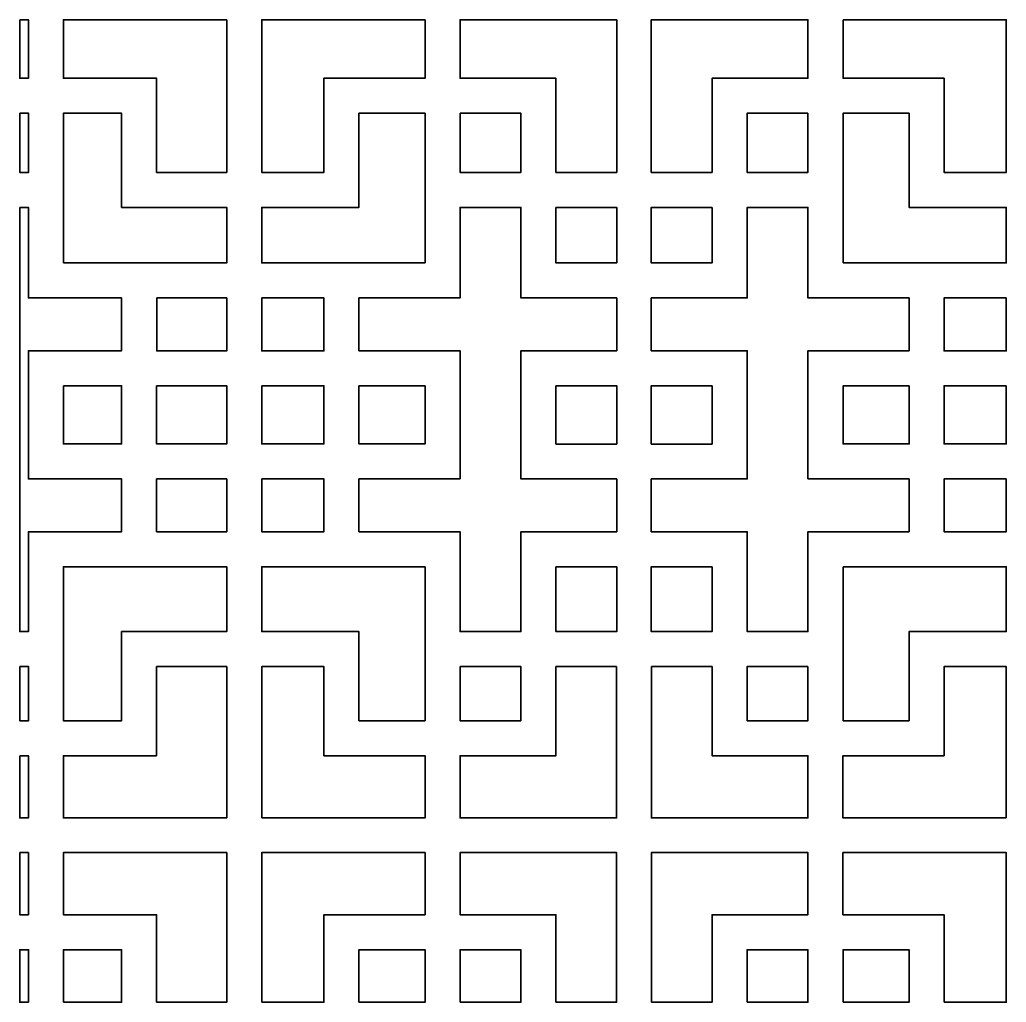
# Model space of a CAD drawing. Header units: centimetres. Extents: x 24 to 482, y -156 to 120.
# Drawn here: x 143.6 to 194.4, y -156 to -105.5 of the extents above; entities that cross this region are included whole.
import ezdxf

# ---------------------------------------------------------------- set-up
doc = ezdxf.new("R2010")
doc.units = ezdxf.units.CM
doc.header["$MEASUREMENT"] = 0
doc.layers.add('layer 1', color=7, linetype='Continuous')

msp = doc.modelspace()

# ---------------------------------------------------------------- linework, layer by layer
at = {"layer": 'layer 1', "color": 250, "lineweight": 35}
for points, knots in [([(143.58582, -105.45754), (143.58582, -105.45754), (144.03582, -105.45754), (144.03582, -105.45754), (144.03582, -105.45754), (144.03582, -105.45754), (144.03582, -108.46754), (144.03582, -108.46754), (144.03582, -108.46754), (144.03582, -108.46754), (143.58582, -108.46754), (143.58582, -108.46754), (143.58582, -108.46754), (143.58582, -108.46754), (143.58582, -105.45754), (143.58582, -105.45754)], [0, 0, 0, 0, 0.2, 0.2, 0.2, 0.2, 0.4, 0.4, 0.4, 0.4, 0.6, 0.6, 0.6, 0.6, 1, 1, 1, 1]), ([(154.24081, -105.45754), (154.24081, -105.45754), (145.83582, -105.45754), (145.83582, -105.45754), (145.83582, -105.45754), (145.83582, -105.45754), (145.83582, -108.46754), (145.83582, -108.46754), (145.83582, -108.46754), (145.83582, -108.46754), (150.62832, -108.46754), (150.62832, -108.46754), (150.62832, -108.46754), (150.62832, -108.46754), (150.62832, -113.31254), (150.62832, -113.31254), (150.62832, -113.31254), (150.62832, -113.31254), (154.24081, -113.31254), (154.24081, -113.31254), (154.24081, -113.31254), (154.24081, -113.31254), (154.24081, -105.45754), (154.24081, -105.45754)], [0, 0, 0, 0, 0.14285714, 0.14285714, 0.14285714, 0.14285714, 0.28571429, 0.28571429, 0.28571429, 0.28571429, 0.42857143, 0.42857143, 0.42857143, 0.42857143, 0.57142857, 0.57142857, 0.57142857, 0.57142857, 0.71428571, 0.71428571, 0.71428571, 0.71428571, 1, 1, 1, 1]), ([(164.44582, -105.45754), (164.44582, -105.45754), (164.44582, -108.46754), (164.44582, -108.46754), (164.44582, -108.46754), (164.44582, -108.46754), (159.24331, -108.46754), (159.24331, -108.46754), (159.24331, -108.46754), (159.24331, -108.46754), (159.24331, -113.31254), (159.24331, -113.31254), (159.24331, -113.31254), (159.24331, -113.31254), (156.04332, -113.31254), (156.04332, -113.31254), (156.04332, -113.31254), (156.04332, -113.31254), (156.04332, -105.45754), (156.04332, -105.45754), (156.04332, -105.45754), (156.04332, -105.45754), (164.44582, -105.45754), (164.44582, -105.45754)], [0, 0, 0, 0, 0.14285714, 0.14285714, 0.14285714, 0.14285714, 0.28571429, 0.28571429, 0.28571429, 0.28571429, 0.42857143, 0.42857143, 0.42857143, 0.42857143, 0.57142857, 0.57142857, 0.57142857, 0.57142857, 0.71428571, 0.71428571, 0.71428571, 0.71428571, 1, 1, 1, 1]), ([(174.31082, -113.31254), (174.31082, -113.31254), (171.18082, -113.31254), (171.18082, -113.31254), (171.18082, -113.31254), (171.18082, -113.31254), (171.18082, -108.46754), (171.18082, -108.46754), (171.18082, -108.46754), (171.18082, -108.46754), (166.24832, -108.46754), (166.24832, -108.46754), (166.24832, -108.46754), (166.24832, -108.46754), (166.24832, -105.45754), (166.24832, -105.45754), (166.24832, -105.45754), (166.24832, -105.45754), (174.31082, -105.45754), (174.31082, -105.45754), (174.31082, -105.45754), (174.31082, -105.45754), (174.31082, -113.31254), (174.31082, -113.31254)], [0, 0, 0, 0, 0.14285714, 0.14285714, 0.14285714, 0.14285714, 0.28571429, 0.28571429, 0.28571429, 0.28571429, 0.42857143, 0.42857143, 0.42857143, 0.42857143, 0.57142857, 0.57142857, 0.57142857, 0.57142857, 0.71428571, 0.71428571, 0.71428571, 0.71428571, 1, 1, 1, 1]), ([(176.09082, -113.31254), (176.09082, -113.31254), (179.22082, -113.31254), (179.22082, -113.31254), (179.22082, -113.31254), (179.22082, -113.31254), (179.22082, -108.46754), (179.22082, -108.46754), (179.22082, -108.46754), (179.22082, -108.46754), (184.15332, -108.46754), (184.15332, -108.46754), (184.15332, -108.46754), (184.15332, -108.46754), (184.15332, -105.45754), (184.15332, -105.45754), (184.15332, -105.45754), (184.15332, -105.45754), (176.09082, -105.45754), (176.09082, -105.45754), (176.09082, -105.45754), (176.09082, -105.45754), (176.09082, -113.31254), (176.09082, -113.31254)], [0, 0, 0, 0, 0.14285714, 0.14285714, 0.14285714, 0.14285714, 0.28571429, 0.28571429, 0.28571429, 0.28571429, 0.42857143, 0.42857143, 0.42857143, 0.42857143, 0.57142857, 0.57142857, 0.57142857, 0.57142857, 0.71428571, 0.71428571, 0.71428571, 0.71428571, 1, 1, 1, 1]), ([(185.95582, -105.45754), (185.95582, -105.45754), (185.95582, -108.46754), (185.95582, -108.46754), (185.95582, -108.46754), (185.95582, -108.46754), (191.15832, -108.46754), (191.15832, -108.46754), (191.15832, -108.46754), (191.15832, -108.46754), (191.15832, -113.31254), (191.15832, -113.31254), (191.15832, -113.31254), (191.15832, -113.31254), (194.35832, -113.31254), (194.35832, -113.31254), (194.35832, -113.31254), (194.35832, -113.31254), (194.35832, -105.45754), (194.35832, -105.45754), (194.35832, -105.45754), (194.35832, -105.45754), (185.95582, -105.45754), (185.95582, -105.45754)], [0, 0, 0, 0, 0.14285714, 0.14285714, 0.14285714, 0.14285714, 0.28571429, 0.28571429, 0.28571429, 0.28571429, 0.42857143, 0.42857143, 0.42857143, 0.42857143, 0.57142857, 0.57142857, 0.57142857, 0.57142857, 0.71428571, 0.71428571, 0.71428571, 0.71428571, 1, 1, 1, 1]), ([(143.58582, -110.26754), (143.58582, -110.26754), (144.03832, -110.26754), (144.03832, -110.26754), (144.03832, -110.26754), (144.03832, -110.26754), (144.03832, -113.31254), (144.03832, -113.31254), (144.03832, -113.31254), (144.03832, -113.31254), (143.58582, -113.31254), (143.58582, -113.31254), (143.58582, -113.31254), (143.58582, -113.31254), (143.58582, -110.26754), (143.58582, -110.26754)], [0, 0, 0, 0, 0.2, 0.2, 0.2, 0.2, 0.4, 0.4, 0.4, 0.4, 0.6, 0.6, 0.6, 0.6, 1, 1, 1, 1]), ([(145.83582, -117.97004), (145.83582, -117.97004), (145.83582, -110.26754), (145.83582, -110.26754), (145.83582, -110.26754), (145.83582, -110.26754), (148.83082, -110.26754), (148.83082, -110.26754), (148.83082, -110.26754), (148.83082, -110.26754), (148.83082, -115.11254), (148.83082, -115.11254), (148.83082, -115.11254), (148.83082, -115.11254), (154.24332, -115.11254), (154.24332, -115.11254), (154.24332, -115.11254), (154.24332, -115.11254), (154.24332, -117.97004), (154.24332, -117.97004), (154.24332, -117.97004), (154.24332, -117.97004), (145.83582, -117.97004), (145.83582, -117.97004)], [0, 0, 0, 0, 0.14285714, 0.14285714, 0.14285714, 0.14285714, 0.28571429, 0.28571429, 0.28571429, 0.28571429, 0.42857143, 0.42857143, 0.42857143, 0.42857143, 0.57142857, 0.57142857, 0.57142857, 0.57142857, 0.71428571, 0.71428571, 0.71428571, 0.71428571, 1, 1, 1, 1]), ([(164.44582, -117.97004), (164.44582, -117.97004), (164.44582, -110.26504), (164.44582, -110.26504), (164.44582, -110.26504), (164.44582, -110.26504), (161.04332, -110.26504), (161.04332, -110.26504), (161.04332, -110.26504), (161.04332, -110.26504), (161.04332, -115.11504), (161.04332, -115.11504), (161.04332, -115.11504), (161.04332, -115.11504), (156.04332, -115.11004), (156.04332, -115.11004), (156.04332, -115.11004), (156.04332, -115.11004), (156.04332, -117.97004), (156.04332, -117.97004), (156.04332, -117.97004), (156.04332, -117.97004), (164.44582, -117.97004), (164.44582, -117.97004)], [0, 0, 0, 0, 0.14285714, 0.14285714, 0.14285714, 0.14285714, 0.28571429, 0.28571429, 0.28571429, 0.28571429, 0.42857143, 0.42857143, 0.42857143, 0.42857143, 0.57142857, 0.57142857, 0.57142857, 0.57142857, 0.71428571, 0.71428571, 0.71428571, 0.71428571, 1, 1, 1, 1]), ([(166.24832, -110.26754), (166.24832, -110.26754), (169.38082, -110.26754), (169.38082, -110.26754), (169.38082, -110.26754), (169.38082, -110.26754), (169.38082, -113.31254), (169.38082, -113.31254), (169.38082, -113.31254), (169.38082, -113.31254), (166.24832, -113.31254), (166.24832, -113.31254), (166.24832, -113.31254), (166.24832, -113.31254), (166.24832, -110.26754), (166.24832, -110.26754)], [0, 0, 0, 0, 0.2, 0.2, 0.2, 0.2, 0.4, 0.4, 0.4, 0.4, 0.6, 0.6, 0.6, 0.6, 1, 1, 1, 1]), ([(184.15332, -110.26754), (184.15332, -110.26754), (181.02082, -110.26754), (181.02082, -110.26754), (181.02082, -110.26754), (181.02082, -110.26754), (181.02082, -113.31254), (181.02082, -113.31254), (181.02082, -113.31254), (181.02082, -113.31254), (184.15332, -113.31254), (184.15332, -113.31254), (184.15332, -113.31254), (184.15332, -113.31254), (184.15332, -110.26754), (184.15332, -110.26754)], [0, 0, 0, 0, 0.2, 0.2, 0.2, 0.2, 0.4, 0.4, 0.4, 0.4, 0.6, 0.6, 0.6, 0.6, 1, 1, 1, 1]), ([(185.95582, -117.97004), (185.95582, -117.97004), (185.95582, -110.26504), (185.95582, -110.26504), (185.95582, -110.26504), (185.95582, -110.26504), (189.35832, -110.26504), (189.35832, -110.26504), (189.35832, -110.26504), (189.35832, -110.26504), (189.35832, -115.11504), (189.35832, -115.11504), (189.35832, -115.11504), (189.35832, -115.11504), (194.35832, -115.11004), (194.35832, -115.11004), (194.35832, -115.11004), (194.35832, -115.11004), (194.35832, -117.97004), (194.35832, -117.97004), (194.35832, -117.97004), (194.35832, -117.97004), (185.95582, -117.97004), (185.95582, -117.97004)], [0, 0, 0, 0, 0.14285714, 0.14285714, 0.14285714, 0.14285714, 0.28571429, 0.28571429, 0.28571429, 0.28571429, 0.42857143, 0.42857143, 0.42857143, 0.42857143, 0.57142857, 0.57142857, 0.57142857, 0.57142857, 0.71428571, 0.71428571, 0.71428571, 0.71428571, 1, 1, 1, 1]), ([(143.58582, -115.11004), (143.58582, -115.11004), (144.03582, -115.11004), (144.03582, -115.11004), (144.03582, -115.11004), (144.03582, -115.11004), (144.03582, -119.77004), (144.03582, -119.77004), (144.03582, -119.77004), (144.03582, -119.77004), (148.83082, -119.77004), (148.83082, -119.77004), (148.83082, -119.77004), (148.83082, -119.77004), (148.83082, -122.49004), (148.83082, -122.49004), (148.83082, -122.49004), (148.83082, -122.49004), (144.03582, -122.49004), (144.03582, -122.49004), (144.03582, -122.49004), (144.03582, -122.49004), (144.03582, -129.08504), (144.03582, -129.08504), (144.03582, -129.08504), (144.03582, -129.08504), (148.83082, -129.08504), (148.83082, -129.08504), (148.83082, -129.08504), (148.83082, -129.08504), (148.83082, -131.79754), (148.83082, -131.79754), (148.83082, -131.79754), (148.83082, -131.79754), (144.03582, -131.79754), (144.03582, -131.79754), (144.03582, -131.79754), (144.03582, -131.79754), (144.03582, -136.93504), (144.03582, -136.93504), (144.03582, -136.93504), (144.03582, -136.93504), (143.58582, -136.93504), (143.58582, -136.93504), (143.58582, -136.93504), (143.58582, -136.93504), (143.58582, -115.11004), (143.58582, -115.11004)], [0, 0, 0, 0, 0.07692308, 0.07692308, 0.07692308, 0.07692308, 0.15384615, 0.15384615, 0.15384615, 0.15384615, 0.23076923, 0.23076923, 0.23076923, 0.23076923, 0.30769231, 0.30769231, 0.30769231, 0.30769231, 0.38461538, 0.38461538, 0.38461538, 0.38461538, 0.46153846, 0.46153846, 0.46153846, 0.46153846, 0.53846154, 0.53846154, 0.53846154, 0.53846154, 0.61538462, 0.61538462, 0.61538462, 0.61538462, 0.69230769, 0.69230769, 0.69230769, 0.69230769, 0.76923077, 0.76923077, 0.76923077, 0.76923077, 0.84615385, 0.84615385, 0.84615385, 0.84615385, 1, 1, 1, 1]), ([(166.24832, -129.08504), (166.24832, -129.08504), (166.24832, -122.49004), (166.24832, -122.49004), (166.24832, -122.49004), (166.24832, -122.49004), (161.04332, -122.49004), (161.04332, -122.49004), (161.04332, -122.49004), (161.04332, -122.49004), (161.04332, -119.76754), (161.04332, -119.76754), (161.04332, -119.76754), (161.04332, -119.76754), (166.24832, -119.77004), (166.24832, -119.77004), (166.24832, -119.77004), (166.24832, -119.77004), (166.24832, -115.11004), (166.24832, -115.11004), (166.24832, -115.11004), (166.24832, -115.11004), (169.37582, -115.11004), (169.37582, -115.11004), (169.37582, -115.11004), (169.37582, -115.11004), (169.37582, -119.77004), (169.37582, -119.77004), (169.37582, -119.77004), (169.37582, -119.77004), (174.31082, -119.76754), (174.31082, -119.76754), (174.31082, -119.76754), (174.31082, -119.76754), (174.31082, -122.49004), (174.31082, -122.49004), (174.31082, -122.49004), (174.31082, -122.49004), (169.37582, -122.49004), (169.37582, -122.49004), (169.37582, -122.49004), (169.37582, -122.49004), (169.37582, -129.08504), (169.37582, -129.08504), (169.37582, -129.08504), (169.37582, -129.08504), (174.31082, -129.08504), (174.31082, -129.08504), (174.31082, -129.08504), (174.31082, -129.08504), (174.31082, -131.79754), (174.31082, -131.79754), (174.31082, -131.79754), (174.31082, -131.79754), (169.37582, -131.79754), (169.37582, -131.79754), (169.37582, -131.79754), (169.37582, -131.79754), (169.37582, -136.93254), (169.37582, -136.93254), (169.37582, -136.93254), (169.37582, -136.93254), (166.24832, -136.93254), (166.24832, -136.93254), (166.24832, -136.93254), (166.24832, -136.93254), (166.24832, -131.79754), (166.24832, -131.79754), (166.24832, -131.79754), (166.24832, -131.79754), (161.04332, -131.79754), (161.04332, -131.79754), (161.04332, -131.79754), (161.04332, -131.79754), (161.04332, -129.08504), (161.04332, -129.08504), (161.04332, -129.08504), (161.04332, -129.08504), (166.24832, -129.08504), (166.24832, -129.08504)], [0, 0, 0, 0, 0.04761905, 0.04761905, 0.04761905, 0.04761905, 0.0952381, 0.0952381, 0.0952381, 0.0952381, 0.14285714, 0.14285714, 0.14285714, 0.14285714, 0.19047619, 0.19047619, 0.19047619, 0.19047619, 0.23809524, 0.23809524, 0.23809524, 0.23809524, 0.28571429, 0.28571429, 0.28571429, 0.28571429, 0.33333333, 0.33333333, 0.33333333, 0.33333333, 0.38095238, 0.38095238, 0.38095238, 0.38095238, 0.42857143, 0.42857143, 0.42857143, 0.42857143, 0.47619048, 0.47619048, 0.47619048, 0.47619048, 0.52380952, 0.52380952, 0.52380952, 0.52380952, 0.57142857, 0.57142857, 0.57142857, 0.57142857, 0.61904762, 0.61904762, 0.61904762, 0.61904762, 0.66666667, 0.66666667, 0.66666667, 0.66666667, 0.71428571, 0.71428571, 0.71428571, 0.71428571, 0.76190476, 0.76190476, 0.76190476, 0.76190476, 0.80952381, 0.80952381, 0.80952381, 0.80952381, 0.85714286, 0.85714286, 0.85714286, 0.85714286, 0.9047619, 0.9047619, 0.9047619, 0.9047619, 1, 1, 1, 1]), ([(171.17832, -115.11504), (171.17832, -115.11504), (174.31082, -115.11504), (174.31082, -115.11504), (174.31082, -115.11504), (174.31082, -115.11504), (174.31082, -117.97254), (174.31082, -117.97254), (174.31082, -117.97254), (174.31082, -117.97254), (171.17832, -117.97254), (171.17832, -117.97254), (171.17832, -117.97254), (171.17832, -117.97254), (171.17832, -115.11504), (171.17832, -115.11504)], [0, 0, 0, 0, 0.2, 0.2, 0.2, 0.2, 0.4, 0.4, 0.4, 0.4, 0.6, 0.6, 0.6, 0.6, 1, 1, 1, 1]), ([(184.15332, -129.08504), (184.15332, -129.08504), (184.15332, -122.49004), (184.15332, -122.49004), (184.15332, -122.49004), (184.15332, -122.49004), (189.35832, -122.49004), (189.35832, -122.49004), (189.35832, -122.49004), (189.35832, -122.49004), (189.35832, -119.76754), (189.35832, -119.76754), (189.35832, -119.76754), (189.35832, -119.76754), (184.15332, -119.77004), (184.15332, -119.77004), (184.15332, -119.77004), (184.15332, -119.77004), (184.15332, -115.11004), (184.15332, -115.11004), (184.15332, -115.11004), (184.15332, -115.11004), (181.02582, -115.11004), (181.02582, -115.11004), (181.02582, -115.11004), (181.02582, -115.11004), (181.02582, -119.77004), (181.02582, -119.77004), (181.02582, -119.77004), (181.02582, -119.77004), (176.09082, -119.76754), (176.09082, -119.76754), (176.09082, -119.76754), (176.09082, -119.76754), (176.09082, -122.49004), (176.09082, -122.49004), (176.09082, -122.49004), (176.09082, -122.49004), (181.02582, -122.49004), (181.02582, -122.49004), (181.02582, -122.49004), (181.02582, -122.49004), (181.02582, -129.08504), (181.02582, -129.08504), (181.02582, -129.08504), (181.02582, -129.08504), (176.09082, -129.08504), (176.09082, -129.08504), (176.09082, -129.08504), (176.09082, -129.08504), (176.09082, -131.79754), (176.09082, -131.79754), (176.09082, -131.79754), (176.09082, -131.79754), (181.02582, -131.79754), (181.02582, -131.79754), (181.02582, -131.79754), (181.02582, -131.79754), (181.02582, -136.93254), (181.02582, -136.93254), (181.02582, -136.93254), (181.02582, -136.93254), (184.15332, -136.93254), (184.15332, -136.93254), (184.15332, -136.93254), (184.15332, -136.93254), (184.15332, -131.79754), (184.15332, -131.79754), (184.15332, -131.79754), (184.15332, -131.79754), (189.35832, -131.79754), (189.35832, -131.79754), (189.35832, -131.79754), (189.35832, -131.79754), (189.35832, -129.08504), (189.35832, -129.08504), (189.35832, -129.08504), (189.35832, -129.08504), (184.15332, -129.08504), (184.15332, -129.08504)], [0, 0, 0, 0, 0.04761905, 0.04761905, 0.04761905, 0.04761905, 0.0952381, 0.0952381, 0.0952381, 0.0952381, 0.14285714, 0.14285714, 0.14285714, 0.14285714, 0.19047619, 0.19047619, 0.19047619, 0.19047619, 0.23809524, 0.23809524, 0.23809524, 0.23809524, 0.28571429, 0.28571429, 0.28571429, 0.28571429, 0.33333333, 0.33333333, 0.33333333, 0.33333333, 0.38095238, 0.38095238, 0.38095238, 0.38095238, 0.42857143, 0.42857143, 0.42857143, 0.42857143, 0.47619048, 0.47619048, 0.47619048, 0.47619048, 0.52380952, 0.52380952, 0.52380952, 0.52380952, 0.57142857, 0.57142857, 0.57142857, 0.57142857, 0.61904762, 0.61904762, 0.61904762, 0.61904762, 0.66666667, 0.66666667, 0.66666667, 0.66666667, 0.71428571, 0.71428571, 0.71428571, 0.71428571, 0.76190476, 0.76190476, 0.76190476, 0.76190476, 0.80952381, 0.80952381, 0.80952381, 0.80952381, 0.85714286, 0.85714286, 0.85714286, 0.85714286, 0.9047619, 0.9047619, 0.9047619, 0.9047619, 1, 1, 1, 1]), ([(179.22082, -115.11504), (179.22082, -115.11504), (176.09082, -115.11504), (176.09082, -115.11504), (176.09082, -115.11504), (176.09082, -115.11504), (176.09082, -117.97254), (176.09082, -117.97254), (176.09082, -117.97254), (176.09082, -117.97254), (179.22082, -117.97254), (179.22082, -117.97254), (179.22082, -117.97254), (179.22082, -117.97254), (179.22082, -115.11504), (179.22082, -115.11504)], [0, 0, 0, 0, 0.2, 0.2, 0.2, 0.2, 0.4, 0.4, 0.4, 0.4, 0.6, 0.6, 0.6, 0.6, 1, 1, 1, 1]), ([(150.63332, -119.76754), (150.63332, -119.76754), (154.24081, -119.76754), (154.24081, -119.76754), (154.24081, -119.76754), (154.24081, -119.76754), (154.24081, -122.49254), (154.24081, -122.49254), (154.24081, -122.49254), (154.24081, -122.49254), (150.63332, -122.49254), (150.63332, -122.49254), (150.63332, -122.49254), (150.63332, -122.49254), (150.63332, -119.76754), (150.63332, -119.76754)], [0, 0, 0, 0, 0.2, 0.2, 0.2, 0.2, 0.4, 0.4, 0.4, 0.4, 0.6, 0.6, 0.6, 0.6, 1, 1, 1, 1]), ([(156.04332, -119.77004), (156.04332, -119.77004), (159.24331, -119.77004), (159.24331, -119.77004), (159.24331, -119.77004), (159.24331, -119.77004), (159.24331, -122.49254), (159.24331, -122.49254), (159.24331, -122.49254), (159.24331, -122.49254), (156.04332, -122.49254), (156.04332, -122.49254), (156.04332, -122.49254), (156.04332, -122.49254), (156.04332, -119.77004), (156.04332, -119.77004)], [0, 0, 0, 0, 0.2, 0.2, 0.2, 0.2, 0.4, 0.4, 0.4, 0.4, 0.6, 0.6, 0.6, 0.6, 1, 1, 1, 1]), ([(194.35832, -119.77004), (194.35832, -119.77004), (191.15832, -119.77004), (191.15832, -119.77004), (191.15832, -119.77004), (191.15832, -119.77004), (191.15832, -122.49254), (191.15832, -122.49254), (191.15832, -122.49254), (191.15832, -122.49254), (194.35832, -122.49254), (194.35832, -122.49254), (194.35832, -122.49254), (194.35832, -122.49254), (194.35832, -119.77004), (194.35832, -119.77004)], [0, 0, 0, 0, 0.2, 0.2, 0.2, 0.2, 0.4, 0.4, 0.4, 0.4, 0.6, 0.6, 0.6, 0.6, 1, 1, 1, 1]), ([(145.83582, -124.29254), (145.83582, -124.29254), (148.83082, -124.29254), (148.83082, -124.29254), (148.83082, -124.29254), (148.83082, -124.29254), (148.83082, -127.28504), (148.83082, -127.28504), (148.83082, -127.28504), (148.83082, -127.28504), (145.83582, -127.28504), (145.83582, -127.28504), (145.83582, -127.28504), (145.83582, -127.28504), (145.83582, -124.29254), (145.83582, -124.29254)], [0, 0, 0, 0, 0.2, 0.2, 0.2, 0.2, 0.4, 0.4, 0.4, 0.4, 0.6, 0.6, 0.6, 0.6, 1, 1, 1, 1]), ([(150.63082, -124.29004), (150.63082, -124.29004), (154.24081, -124.29004), (154.24081, -124.29004), (154.24081, -124.29004), (154.24081, -124.29004), (154.24081, -127.28504), (154.24081, -127.28504), (154.24081, -127.28504), (154.24081, -127.28504), (150.63082, -127.28504), (150.63082, -127.28504), (150.63082, -127.28504), (150.63082, -127.28504), (150.63082, -124.29004), (150.63082, -124.29004)], [0, 0, 0, 0, 0.2, 0.2, 0.2, 0.2, 0.4, 0.4, 0.4, 0.4, 0.6, 0.6, 0.6, 0.6, 1, 1, 1, 1]), ([(156.04332, -124.29004), (156.04332, -124.29004), (159.24331, -124.29004), (159.24331, -124.29004), (159.24331, -124.29004), (159.24331, -124.29004), (159.24331, -127.28504), (159.24331, -127.28504), (159.24331, -127.28504), (159.24331, -127.28504), (156.04332, -127.28504), (156.04332, -127.28504), (156.04332, -127.28504), (156.04332, -127.28504), (156.04332, -124.29004), (156.04332, -124.29004)], [0, 0, 0, 0, 0.2, 0.2, 0.2, 0.2, 0.4, 0.4, 0.4, 0.4, 0.6, 0.6, 0.6, 0.6, 1, 1, 1, 1]), ([(161.03832, -124.29504), (161.03832, -124.29504), (164.44582, -124.29504), (164.44582, -124.29504), (164.44582, -124.29504), (164.44582, -124.29504), (164.44582, -127.28504), (164.44582, -127.28504), (164.44582, -127.28504), (164.44582, -127.28504), (161.03832, -127.28504), (161.03832, -127.28504), (161.03832, -127.28504), (161.03832, -127.28504), (161.03832, -124.29504), (161.03832, -124.29504)], [0, 0, 0, 0, 0.2, 0.2, 0.2, 0.2, 0.4, 0.4, 0.4, 0.4, 0.6, 0.6, 0.6, 0.6, 1, 1, 1, 1]), ([(171.18082, -124.29004), (171.18082, -124.29004), (174.31082, -124.29004), (174.31082, -124.29004), (174.31082, -124.29004), (174.31082, -124.29004), (174.31082, -127.28754), (174.31082, -127.28754), (174.31082, -127.28754), (174.31082, -127.28754), (171.18082, -127.28754), (171.18082, -127.28754), (171.18082, -127.28754), (171.18082, -127.28754), (171.18082, -124.29004), (171.18082, -124.29004)], [0, 0, 0, 0, 0.2, 0.2, 0.2, 0.2, 0.4, 0.4, 0.4, 0.4, 0.6, 0.6, 0.6, 0.6, 1, 1, 1, 1]), ([(179.22082, -124.29004), (179.22082, -124.29004), (176.08832, -124.29004), (176.08832, -124.29004), (176.08832, -124.29004), (176.08832, -124.29004), (176.08832, -127.28754), (176.08832, -127.28754), (176.08832, -127.28754), (176.08832, -127.28754), (179.22082, -127.28754), (179.22082, -127.28754), (179.22082, -127.28754), (179.22082, -127.28754), (179.22082, -124.29004), (179.22082, -124.29004)], [0, 0, 0, 0, 0.2, 0.2, 0.2, 0.2, 0.4, 0.4, 0.4, 0.4, 0.6, 0.6, 0.6, 0.6, 1, 1, 1, 1]), ([(189.36332, -124.29504), (189.36332, -124.29504), (185.95582, -124.29504), (185.95582, -124.29504), (185.95582, -124.29504), (185.95582, -124.29504), (185.95582, -127.28504), (185.95582, -127.28504), (185.95582, -127.28504), (185.95582, -127.28504), (189.36332, -127.28504), (189.36332, -127.28504), (189.36332, -127.28504), (189.36332, -127.28504), (189.36332, -124.29504), (189.36332, -124.29504)], [0, 0, 0, 0, 0.2, 0.2, 0.2, 0.2, 0.4, 0.4, 0.4, 0.4, 0.6, 0.6, 0.6, 0.6, 1, 1, 1, 1]), ([(194.35832, -124.29004), (194.35832, -124.29004), (191.15832, -124.29004), (191.15832, -124.29004), (191.15832, -124.29004), (191.15832, -124.29004), (191.15832, -127.28504), (191.15832, -127.28504), (191.15832, -127.28504), (191.15832, -127.28504), (194.35832, -127.28504), (194.35832, -127.28504), (194.35832, -127.28504), (194.35832, -127.28504), (194.35832, -124.29004), (194.35832, -124.29004)], [0, 0, 0, 0, 0.2, 0.2, 0.2, 0.2, 0.4, 0.4, 0.4, 0.4, 0.6, 0.6, 0.6, 0.6, 1, 1, 1, 1]), ([(150.62832, -129.08504), (150.62832, -129.08504), (154.24081, -129.08504), (154.24081, -129.08504), (154.24081, -129.08504), (154.24081, -129.08504), (154.24081, -131.79754), (154.24081, -131.79754), (154.24081, -131.79754), (154.24081, -131.79754), (150.62832, -131.79754), (150.62832, -131.79754), (150.62832, -131.79754), (150.62832, -131.79754), (150.62832, -129.08504), (150.62832, -129.08504)], [0, 0, 0, 0, 0.2, 0.2, 0.2, 0.2, 0.4, 0.4, 0.4, 0.4, 0.6, 0.6, 0.6, 0.6, 1, 1, 1, 1]), ([(156.04332, -129.08504), (156.04332, -129.08504), (159.24331, -129.08504), (159.24331, -129.08504), (159.24331, -129.08504), (159.24331, -129.08504), (159.24331, -131.79754), (159.24331, -131.79754), (159.24331, -131.79754), (159.24331, -131.79754), (156.04332, -131.79754), (156.04332, -131.79754), (156.04332, -131.79754), (156.04332, -131.79754), (156.04332, -129.08504), (156.04332, -129.08504)], [0, 0, 0, 0, 0.2, 0.2, 0.2, 0.2, 0.4, 0.4, 0.4, 0.4, 0.6, 0.6, 0.6, 0.6, 1, 1, 1, 1]), ([(194.35832, -129.08504), (194.35832, -129.08504), (191.15832, -129.08504), (191.15832, -129.08504), (191.15832, -129.08504), (191.15832, -129.08504), (191.15832, -131.79754), (191.15832, -131.79754), (191.15832, -131.79754), (191.15832, -131.79754), (194.35832, -131.79754), (194.35832, -131.79754), (194.35832, -131.79754), (194.35832, -131.79754), (194.35832, -129.08504), (194.35832, -129.08504)], [0, 0, 0, 0, 0.2, 0.2, 0.2, 0.2, 0.4, 0.4, 0.4, 0.4, 0.6, 0.6, 0.6, 0.6, 1, 1, 1, 1]), ([(148.83082, -136.93504), (148.83082, -136.93504), (148.83082, -141.52504), (148.83082, -141.52504), (148.83082, -141.52504), (148.83082, -141.52504), (145.83582, -141.52504), (145.83582, -141.52504), (145.83582, -141.52504), (145.83582, -141.52504), (145.83582, -133.60004), (145.83582, -133.60004), (145.83582, -133.60004), (145.83582, -133.60004), (154.24081, -133.60004), (154.24081, -133.60004), (154.24081, -133.60004), (154.24081, -133.60004), (154.24081, -136.93504), (154.24081, -136.93504), (154.24081, -136.93504), (154.24081, -136.93504), (148.83082, -136.93504), (148.83082, -136.93504)], [0, 0, 0, 0, 0.14285714, 0.14285714, 0.14285714, 0.14285714, 0.28571429, 0.28571429, 0.28571429, 0.28571429, 0.42857143, 0.42857143, 0.42857143, 0.42857143, 0.57142857, 0.57142857, 0.57142857, 0.57142857, 0.71428571, 0.71428571, 0.71428571, 0.71428571, 1, 1, 1, 1]), ([(164.44582, -133.60004), (164.44582, -133.60004), (156.04332, -133.60004), (156.04332, -133.60004), (156.04332, -133.60004), (156.04332, -133.60004), (156.04332, -136.93504), (156.04332, -136.93504), (156.04332, -136.93504), (156.04332, -136.93504), (161.04332, -136.93504), (161.04332, -136.93504), (161.04332, -136.93504), (161.04332, -136.93504), (161.04332, -141.52504), (161.04332, -141.52504), (161.04332, -141.52504), (161.04332, -141.52504), (164.44582, -141.52504), (164.44582, -141.52504), (164.44582, -141.52504), (164.44582, -141.52504), (164.44582, -133.60004), (164.44582, -133.60004)], [0, 0, 0, 0, 0.14285714, 0.14285714, 0.14285714, 0.14285714, 0.28571429, 0.28571429, 0.28571429, 0.28571429, 0.42857143, 0.42857143, 0.42857143, 0.42857143, 0.57142857, 0.57142857, 0.57142857, 0.57142857, 0.71428571, 0.71428571, 0.71428571, 0.71428571, 1, 1, 1, 1]), ([(171.18082, -133.59754), (171.18082, -133.59754), (174.31082, -133.59754), (174.31082, -133.59754), (174.31082, -133.59754), (174.31082, -133.59754), (174.31082, -136.93254), (174.31082, -136.93254), (174.31082, -136.93254), (174.31082, -136.93254), (171.18082, -136.93254), (171.18082, -136.93254), (171.18082, -136.93254), (171.18082, -136.93254), (171.18082, -133.59754), (171.18082, -133.59754)], [0, 0, 0, 0, 0.2, 0.2, 0.2, 0.2, 0.4, 0.4, 0.4, 0.4, 0.6, 0.6, 0.6, 0.6, 1, 1, 1, 1]), ([(179.22082, -133.59754), (179.22082, -133.59754), (176.09082, -133.59754), (176.09082, -133.59754), (176.09082, -133.59754), (176.09082, -133.59754), (176.09082, -136.93254), (176.09082, -136.93254), (176.09082, -136.93254), (176.09082, -136.93254), (179.22082, -136.93254), (179.22082, -136.93254), (179.22082, -136.93254), (179.22082, -136.93254), (179.22082, -133.59754), (179.22082, -133.59754)], [0, 0, 0, 0, 0.2, 0.2, 0.2, 0.2, 0.4, 0.4, 0.4, 0.4, 0.6, 0.6, 0.6, 0.6, 1, 1, 1, 1]), ([(185.95582, -133.60004), (185.95582, -133.60004), (194.35832, -133.60004), (194.35832, -133.60004), (194.35832, -133.60004), (194.35832, -133.60004), (194.35832, -136.93504), (194.35832, -136.93504), (194.35832, -136.93504), (194.35832, -136.93504), (189.35832, -136.93504), (189.35832, -136.93504), (189.35832, -136.93504), (189.35832, -136.93504), (189.35832, -141.52504), (189.35832, -141.52504), (189.35832, -141.52504), (189.35832, -141.52504), (185.95582, -141.52504), (185.95582, -141.52504), (185.95582, -141.52504), (185.95582, -141.52504), (185.95582, -133.60004), (185.95582, -133.60004)], [0, 0, 0, 0, 0.14285714, 0.14285714, 0.14285714, 0.14285714, 0.28571429, 0.28571429, 0.28571429, 0.28571429, 0.42857143, 0.42857143, 0.42857143, 0.42857143, 0.57142857, 0.57142857, 0.57142857, 0.57142857, 0.71428571, 0.71428571, 0.71428571, 0.71428571, 1, 1, 1, 1]), ([(143.58582, -138.73504), (143.58582, -138.73504), (144.03832, -138.73504), (144.03832, -138.73504), (144.03832, -138.73504), (144.03832, -138.73504), (144.03832, -141.52504), (144.03832, -141.52504), (144.03832, -141.52504), (144.03832, -141.52504), (143.58582, -141.52504), (143.58582, -141.52504), (143.58582, -141.52504), (143.58582, -141.52504), (143.58582, -138.73504), (143.58582, -138.73504)], [0, 0, 0, 0, 0.2, 0.2, 0.2, 0.2, 0.4, 0.4, 0.4, 0.4, 0.6, 0.6, 0.6, 0.6, 1, 1, 1, 1]), ([(150.63082, -143.32504), (150.63082, -143.32504), (150.63082, -138.73504), (150.63082, -138.73504), (150.63082, -138.73504), (150.63082, -138.73504), (154.24081, -138.73504), (154.24081, -138.73504), (154.24081, -138.73504), (154.24081, -138.73504), (154.24081, -146.52504), (154.24081, -146.52504), (154.24081, -146.52504), (154.24081, -146.52504), (145.83582, -146.52504), (145.83582, -146.52504), (145.83582, -146.52504), (145.83582, -146.52504), (145.83582, -143.32504), (145.83582, -143.32504), (145.83582, -143.32504), (145.83582, -143.32504), (150.63082, -143.32504), (150.63082, -143.32504)], [0, 0, 0, 0, 0.14285714, 0.14285714, 0.14285714, 0.14285714, 0.28571429, 0.28571429, 0.28571429, 0.28571429, 0.42857143, 0.42857143, 0.42857143, 0.42857143, 0.57142857, 0.57142857, 0.57142857, 0.57142857, 0.71428571, 0.71428571, 0.71428571, 0.71428571, 1, 1, 1, 1]), ([(156.04332, -146.52504), (156.04332, -146.52504), (156.04332, -138.73504), (156.04332, -138.73504), (156.04332, -138.73504), (156.04332, -138.73504), (159.24081, -138.73504), (159.24081, -138.73504), (159.24081, -138.73504), (159.24081, -138.73504), (159.24081, -143.32504), (159.24081, -143.32504), (159.24081, -143.32504), (159.24081, -143.32504), (164.44832, -143.32504), (164.44832, -143.32504), (164.44832, -143.32504), (164.44832, -143.32504), (164.44832, -146.52504), (164.44832, -146.52504), (164.44832, -146.52504), (164.44832, -146.52504), (156.04332, -146.52504), (156.04332, -146.52504)], [0, 0, 0, 0, 0.14285714, 0.14285714, 0.14285714, 0.14285714, 0.28571429, 0.28571429, 0.28571429, 0.28571429, 0.42857143, 0.42857143, 0.42857143, 0.42857143, 0.57142857, 0.57142857, 0.57142857, 0.57142857, 0.71428571, 0.71428571, 0.71428571, 0.71428571, 1, 1, 1, 1]), ([(166.24832, -138.73504), (166.24832, -138.73504), (169.38082, -138.73504), (169.38082, -138.73504), (169.38082, -138.73504), (169.38082, -138.73504), (169.38082, -141.52504), (169.38082, -141.52504), (169.38082, -141.52504), (169.38082, -141.52504), (166.24832, -141.52504), (166.24832, -141.52504), (166.24832, -141.52504), (166.24832, -141.52504), (166.24832, -138.73504), (166.24832, -138.73504)], [0, 0, 0, 0, 0.2, 0.2, 0.2, 0.2, 0.4, 0.4, 0.4, 0.4, 0.6, 0.6, 0.6, 0.6, 1, 1, 1, 1]), ([(174.30582, -138.73504), (174.30582, -138.73504), (171.18082, -138.73504), (171.18082, -138.73504), (171.18082, -138.73504), (171.18082, -138.73504), (171.18082, -143.32504), (171.18082, -143.32504), (171.18082, -143.32504), (171.18082, -143.32504), (166.24832, -143.32504), (166.24832, -143.32504), (166.24832, -143.32504), (166.24832, -143.32504), (166.24832, -146.52504), (166.24832, -146.52504), (166.24832, -146.52504), (166.24832, -146.52504), (174.30582, -146.52504), (174.30582, -146.52504), (174.30582, -146.52504), (174.30582, -146.52504), (174.30582, -138.73504), (174.30582, -138.73504)], [0, 0, 0, 0, 0.14285714, 0.14285714, 0.14285714, 0.14285714, 0.28571429, 0.28571429, 0.28571429, 0.28571429, 0.42857143, 0.42857143, 0.42857143, 0.42857143, 0.57142857, 0.57142857, 0.57142857, 0.57142857, 0.71428571, 0.71428571, 0.71428571, 0.71428571, 1, 1, 1, 1]), ([(176.09582, -138.73504), (176.09582, -138.73504), (179.22082, -138.73504), (179.22082, -138.73504), (179.22082, -138.73504), (179.22082, -138.73504), (179.22082, -143.32504), (179.22082, -143.32504), (179.22082, -143.32504), (179.22082, -143.32504), (184.15332, -143.32504), (184.15332, -143.32504), (184.15332, -143.32504), (184.15332, -143.32504), (184.15332, -146.52504), (184.15332, -146.52504), (184.15332, -146.52504), (184.15332, -146.52504), (176.09582, -146.52504), (176.09582, -146.52504), (176.09582, -146.52504), (176.09582, -146.52504), (176.09582, -138.73504), (176.09582, -138.73504)], [0, 0, 0, 0, 0.14285714, 0.14285714, 0.14285714, 0.14285714, 0.28571429, 0.28571429, 0.28571429, 0.28571429, 0.42857143, 0.42857143, 0.42857143, 0.42857143, 0.57142857, 0.57142857, 0.57142857, 0.57142857, 0.71428571, 0.71428571, 0.71428571, 0.71428571, 1, 1, 1, 1]), ([(184.15332, -138.73504), (184.15332, -138.73504), (181.02082, -138.73504), (181.02082, -138.73504), (181.02082, -138.73504), (181.02082, -138.73504), (181.02082, -141.52504), (181.02082, -141.52504), (181.02082, -141.52504), (181.02082, -141.52504), (184.15332, -141.52504), (184.15332, -141.52504), (184.15332, -141.52504), (184.15332, -141.52504), (184.15332, -138.73504), (184.15332, -138.73504)], [0, 0, 0, 0, 0.2, 0.2, 0.2, 0.2, 0.4, 0.4, 0.4, 0.4, 0.6, 0.6, 0.6, 0.6, 1, 1, 1, 1]), ([(194.35832, -146.52504), (194.35832, -146.52504), (194.35832, -138.73504), (194.35832, -138.73504), (194.35832, -138.73504), (194.35832, -138.73504), (191.16082, -138.73504), (191.16082, -138.73504), (191.16082, -138.73504), (191.16082, -138.73504), (191.16082, -143.32504), (191.16082, -143.32504), (191.16082, -143.32504), (191.16082, -143.32504), (185.95332, -143.32504), (185.95332, -143.32504), (185.95332, -143.32504), (185.95332, -143.32504), (185.95332, -146.52504), (185.95332, -146.52504), (185.95332, -146.52504), (185.95332, -146.52504), (194.35832, -146.52504), (194.35832, -146.52504)], [0, 0, 0, 0, 0.14285714, 0.14285714, 0.14285714, 0.14285714, 0.28571429, 0.28571429, 0.28571429, 0.28571429, 0.42857143, 0.42857143, 0.42857143, 0.42857143, 0.57142857, 0.57142857, 0.57142857, 0.57142857, 0.71428571, 0.71428571, 0.71428571, 0.71428571, 1, 1, 1, 1]), ([(143.58582, -143.32504), (143.58582, -143.32504), (144.03582, -143.32504), (144.03582, -143.32504), (144.03582, -143.32504), (144.03582, -143.32504), (144.03582, -146.52504), (144.03582, -146.52504), (144.03582, -146.52504), (144.03582, -146.52504), (143.58582, -146.52504), (143.58582, -146.52504), (143.58582, -146.52504), (143.58582, -146.52504), (143.58582, -143.32504), (143.58582, -143.32504)], [0, 0, 0, 0, 0.2, 0.2, 0.2, 0.2, 0.4, 0.4, 0.4, 0.4, 0.6, 0.6, 0.6, 0.6, 1, 1, 1, 1]), ([(143.58582, -148.30254), (143.58582, -148.30254), (144.03582, -148.30254), (144.03582, -148.30254), (144.03582, -148.30254), (144.03582, -148.30254), (144.03582, -151.50504), (144.03582, -151.50504), (144.03582, -151.50504), (144.03582, -151.50504), (143.58582, -151.50504), (143.58582, -151.50504), (143.58582, -151.50504), (143.58582, -151.50504), (143.58582, -148.30254), (143.58582, -148.30254)], [0, 0, 0, 0, 0.2, 0.2, 0.2, 0.2, 0.4, 0.4, 0.4, 0.4, 0.6, 0.6, 0.6, 0.6, 1, 1, 1, 1]), ([(150.63082, -156.00754), (150.63082, -156.00754), (154.24081, -156.00754), (154.24081, -156.00754), (154.24081, -156.00754), (154.24081, -156.00754), (154.24081, -148.30254), (154.24081, -148.30254), (154.24081, -148.30254), (154.24081, -148.30254), (145.83582, -148.30254), (145.83582, -148.30254), (145.83582, -148.30254), (145.83582, -148.30254), (145.83582, -151.50504), (145.83582, -151.50504), (145.83582, -151.50504), (145.83582, -151.50504), (150.63082, -151.50504), (150.63082, -151.50504), (150.63082, -151.50504), (150.63082, -151.50504), (150.63082, -156.00754), (150.63082, -156.00754)], [0, 0, 0, 0, 0.14285714, 0.14285714, 0.14285714, 0.14285714, 0.28571429, 0.28571429, 0.28571429, 0.28571429, 0.42857143, 0.42857143, 0.42857143, 0.42857143, 0.57142857, 0.57142857, 0.57142857, 0.57142857, 0.71428571, 0.71428571, 0.71428571, 0.71428571, 1, 1, 1, 1]), ([(156.04332, -156.00754), (156.04332, -156.00754), (156.04332, -148.30504), (156.04332, -148.30504), (156.04332, -148.30504), (156.04332, -148.30504), (164.44832, -148.30504), (164.44832, -148.30504), (164.44832, -148.30504), (164.44832, -148.30504), (164.44832, -151.50254), (164.44832, -151.50254), (164.44832, -151.50254), (164.44832, -151.50254), (159.24081, -151.50254), (159.24081, -151.50254), (159.24081, -151.50254), (159.24081, -151.50254), (159.24081, -156.00754), (159.24081, -156.00754), (159.24081, -156.00754), (159.24081, -156.00754), (156.04332, -156.00754), (156.04332, -156.00754)], [0, 0, 0, 0, 0.14285714, 0.14285714, 0.14285714, 0.14285714, 0.28571429, 0.28571429, 0.28571429, 0.28571429, 0.42857143, 0.42857143, 0.42857143, 0.42857143, 0.57142857, 0.57142857, 0.57142857, 0.57142857, 0.71428571, 0.71428571, 0.71428571, 0.71428571, 1, 1, 1, 1]), ([(171.18082, -156.00754), (171.18082, -156.00754), (171.18082, -151.50254), (171.18082, -151.50254), (171.18082, -151.50254), (171.18082, -151.50254), (166.24832, -151.50254), (166.24832, -151.50254), (166.24832, -151.50254), (166.24832, -151.50254), (166.24832, -148.30254), (166.24832, -148.30254), (166.24832, -148.30254), (166.24832, -148.30254), (174.30582, -148.30254), (174.30582, -148.30254), (174.30582, -148.30254), (174.30582, -148.30254), (174.30582, -156.00754), (174.30582, -156.00754), (174.30582, -156.00754), (174.30582, -156.00754), (171.18082, -156.00754), (171.18082, -156.00754)], [0, 0, 0, 0, 0.14285714, 0.14285714, 0.14285714, 0.14285714, 0.28571429, 0.28571429, 0.28571429, 0.28571429, 0.42857143, 0.42857143, 0.42857143, 0.42857143, 0.57142857, 0.57142857, 0.57142857, 0.57142857, 0.71428571, 0.71428571, 0.71428571, 0.71428571, 1, 1, 1, 1]), ([(176.09582, -156.00754), (176.09582, -156.00754), (176.09582, -148.30254), (176.09582, -148.30254), (176.09582, -148.30254), (176.09582, -148.30254), (184.15332, -148.30254), (184.15332, -148.30254), (184.15332, -148.30254), (184.15332, -148.30254), (184.15332, -151.50254), (184.15332, -151.50254), (184.15332, -151.50254), (184.15332, -151.50254), (179.22082, -151.50254), (179.22082, -151.50254), (179.22082, -151.50254), (179.22082, -151.50254), (179.22082, -156.00754), (179.22082, -156.00754), (179.22082, -156.00754), (179.22082, -156.00754), (176.09582, -156.00754), (176.09582, -156.00754)], [0, 0, 0, 0, 0.14285714, 0.14285714, 0.14285714, 0.14285714, 0.28571429, 0.28571429, 0.28571429, 0.28571429, 0.42857143, 0.42857143, 0.42857143, 0.42857143, 0.57142857, 0.57142857, 0.57142857, 0.57142857, 0.71428571, 0.71428571, 0.71428571, 0.71428571, 1, 1, 1, 1]), ([(191.16082, -156.00754), (191.16082, -156.00754), (191.16082, -151.50254), (191.16082, -151.50254), (191.16082, -151.50254), (191.16082, -151.50254), (185.95332, -151.50254), (185.95332, -151.50254), (185.95332, -151.50254), (185.95332, -151.50254), (185.95332, -148.30504), (185.95332, -148.30504), (185.95332, -148.30504), (185.95332, -148.30504), (194.35832, -148.30504), (194.35832, -148.30504), (194.35832, -148.30504), (194.35832, -148.30504), (194.35832, -156.00754), (194.35832, -156.00754), (194.35832, -156.00754), (194.35832, -156.00754), (191.16082, -156.00754), (191.16082, -156.00754)], [0, 0, 0, 0, 0.14285714, 0.14285714, 0.14285714, 0.14285714, 0.28571429, 0.28571429, 0.28571429, 0.28571429, 0.42857143, 0.42857143, 0.42857143, 0.42857143, 0.57142857, 0.57142857, 0.57142857, 0.57142857, 0.71428571, 0.71428571, 0.71428571, 0.71428571, 1, 1, 1, 1]), ([(144.03832, -156.00754), (144.03832, -156.00754), (144.03832, -153.30254), (144.03832, -153.30254), (144.03832, -153.30254), (144.03832, -153.30254), (143.58582, -153.30254), (143.58582, -153.30254), (143.58582, -153.30254), (143.58582, -153.30254), (143.58582, -156.00754), (143.58582, -156.00754), (143.58582, -156.00754), (143.58582, -156.00754), (144.03832, -156.00754), (144.03832, -156.00754)], [0, 0, 0, 0, 0.2, 0.2, 0.2, 0.2, 0.4, 0.4, 0.4, 0.4, 0.6, 0.6, 0.6, 0.6, 1, 1, 1, 1]), ([(145.83582, -156.00754), (145.83582, -156.00754), (145.83582, -153.30254), (145.83582, -153.30254), (145.83582, -153.30254), (145.83582, -153.30254), (148.83082, -153.30254), (148.83082, -153.30254), (148.83082, -153.30254), (148.83082, -153.30254), (148.83082, -156.00754), (148.83082, -156.00754), (148.83082, -156.00754), (148.83082, -156.00754), (145.83582, -156.00754), (145.83582, -156.00754)], [0, 0, 0, 0, 0.2, 0.2, 0.2, 0.2, 0.4, 0.4, 0.4, 0.4, 0.6, 0.6, 0.6, 0.6, 1, 1, 1, 1]), ([(161.04332, -156.00754), (161.04332, -156.00754), (161.04332, -153.30504), (161.04332, -153.30504), (161.04332, -153.30504), (161.04332, -153.30504), (164.44582, -153.30504), (164.44582, -153.30504), (164.44582, -153.30504), (164.44582, -153.30504), (164.44582, -156.00754), (164.44582, -156.00754), (164.44582, -156.00754), (164.44582, -156.00754), (161.04332, -156.00754), (161.04332, -156.00754)], [0, 0, 0, 0, 0.2, 0.2, 0.2, 0.2, 0.4, 0.4, 0.4, 0.4, 0.6, 0.6, 0.6, 0.6, 1, 1, 1, 1]), ([(166.24832, -156.00754), (166.24832, -156.00754), (166.24832, -153.30254), (166.24832, -153.30254), (166.24832, -153.30254), (166.24832, -153.30254), (169.38082, -153.30254), (169.38082, -153.30254), (169.38082, -153.30254), (169.38082, -153.30254), (169.38082, -156.00754), (169.38082, -156.00754), (169.38082, -156.00754), (169.38082, -156.00754), (166.24832, -156.00754), (166.24832, -156.00754)], [0, 0, 0, 0, 0.2, 0.2, 0.2, 0.2, 0.4, 0.4, 0.4, 0.4, 0.6, 0.6, 0.6, 0.6, 1, 1, 1, 1]), ([(181.02082, -156.00754), (181.02082, -156.00754), (181.02082, -153.30254), (181.02082, -153.30254), (181.02082, -153.30254), (181.02082, -153.30254), (184.15332, -153.30254), (184.15332, -153.30254), (184.15332, -153.30254), (184.15332, -153.30254), (184.15332, -156.00754), (184.15332, -156.00754), (184.15332, -156.00754), (184.15332, -156.00754), (181.02082, -156.00754), (181.02082, -156.00754)], [0, 0, 0, 0, 0.2, 0.2, 0.2, 0.2, 0.4, 0.4, 0.4, 0.4, 0.6, 0.6, 0.6, 0.6, 1, 1, 1, 1]), ([(185.95582, -156.00754), (185.95582, -156.00754), (185.95582, -153.30504), (185.95582, -153.30504), (185.95582, -153.30504), (185.95582, -153.30504), (189.35832, -153.30504), (189.35832, -153.30504), (189.35832, -153.30504), (189.35832, -153.30504), (189.35832, -156.00754), (189.35832, -156.00754), (189.35832, -156.00754), (189.35832, -156.00754), (185.95582, -156.00754), (185.95582, -156.00754)], [0, 0, 0, 0, 0.2, 0.2, 0.2, 0.2, 0.4, 0.4, 0.4, 0.4, 0.6, 0.6, 0.6, 0.6, 1, 1, 1, 1])]:
    msp.add_open_spline(points, degree=3, knots=knots, dxfattribs=at)

doc.saveas('drawing.dxf')
